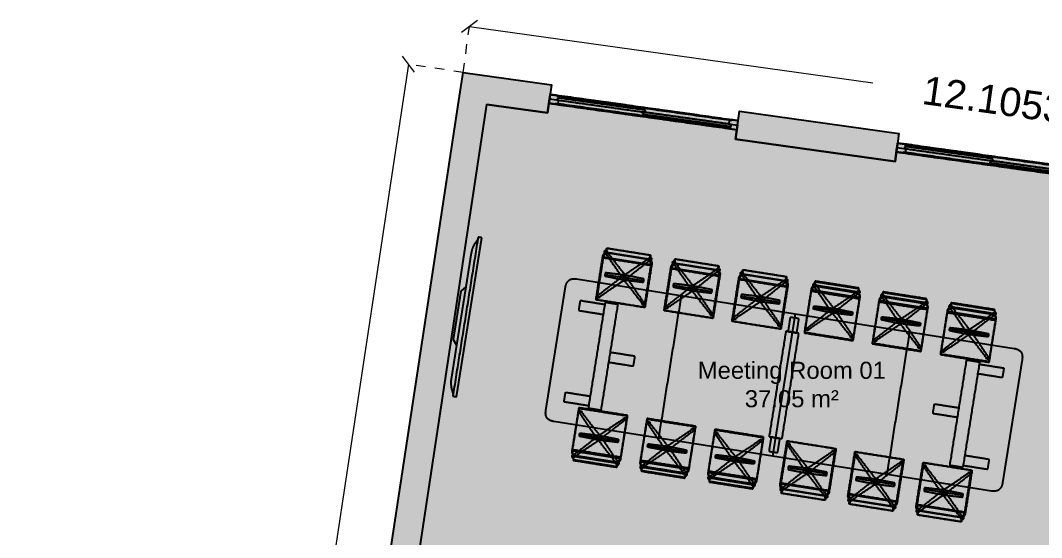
# Model space of a CAD drawing. Header units: metres. Extents: x -17 to 580, y -130 to 19.
# Drawn here: x 108.4 to 119.17, y -29.94 to -24.48 of the extents above; entities that cross this region are included whole.
import ezdxf

# ---------------------------------------------------------------- set-up
doc = ezdxf.new("R2010")
doc.units = ezdxf.units.M
for name, pattern in [('Grey Dimension_ExtLine', [0.0025, 0, -0.0025]), ('Office Zone 01', [0]), ('Style Black Lines_4', [0]), ('Style Border  Fill', [0]), ('Style Border  Transparent Fill', [0]), ('White wall 30cm', [0])]:
    doc.linetypes.add(name, pattern=pattern)
for name, color, linetype, true_color in [('Annotations', 7, 'Continuous', 0x7a8bf7), ('Imported blocks', 7, 'Continuous', 0x7a8bf7), ('Walls', 7, 'Continuous', 0xc7c7c7), ('Zones', 7, 'Continuous', 0x7a8bf7)]:
    doc.layers.add(name, color=color, linetype=linetype, true_color=true_color)
doc.styles.add('Default Tag', font='', dxfattribs={"height": 0.18})
doc.styles.add('Grey Dimension', font='', dxfattribs={"height": 0.3})
doc.styles.get('Default Tag').set_extended_font_data('arial')
doc.styles.get('Grey Dimension').set_extended_font_data('arial')
doc.dimstyles.new('Grey Dimension', dxfattribs={"dimtxt": 0.3, "dimasz": 0.15, "dimexe": 0, "dimexo": 0, "dimgap": 0.25, "dimtad": 0, "dimtih": 1, "dimtoh": 1, "dimdec": 6, "dimrnd": 1e-06, "dimzin": 0, "dimdsep": 46, "dimtxsty": 'Grey Dimension', "dimblk": 'OBLIQUE', "dimcen": 0.09, "dimadec": 0, "dimazin": 0, "dimtfac": 1, "dimtdec": 4, "dimtix": 1, "dimtofl": 0, "dimtmove": 2, "dimatfit": 3, "dimfxl": 1, "dimtolj": 1, "dimtzin": 0, "dimlwd": 5, "dimlwe": 5, "dimarcsym": 0})

# ---------------------------------------------------------------- blocks, each defined once
blk = doc.blocks.new('Sliding window 1500')
at = {"layer": 'Imported blocks', "transparency": 33554483}
h = blk.add_hatch(color=256, dxfattribs=at)
edge = h.paths.add_edge_path(flags=0)
edge.add_spline(control_points=[(-0.75, -0.0475), (0, -0.0475), (0.75, -0.0475)], knot_values=[0, 0, 0, 1, 1, 1], degree=2, periodic=0)
edge.add_spline(control_points=[(0.75, -0.0475), (0.75, 0), (0.75, 0.0475)], knot_values=[0, 0, 0, 1, 1, 1], degree=2, periodic=0)
edge.add_spline(control_points=[(0.75, 0.0475), (0, 0.0475), (-0.75, 0.0475)], knot_values=[0, 0, 0, 1, 1, 1], degree=2, periodic=0)
edge.add_spline(control_points=[(-0.75, 0.0475), (-0.75, 0), (-0.75, -0.0475)], knot_values=[0, 0, 0, 1, 1, 1], degree=2, periodic=0)
at = {"layer": 'Imported blocks'}
for points in [[(0.75, 0.0475), (0, 0.0475), (-0.75, 0.0475)], [(-0.75, 0.0475), (-0.75, 0), (-0.75, -0.0475)], [(-0.75, -0.0475), (-0.75, 0), (-0.75, 0.0475)], [(-0.75, 0.0475), (-0.7234, 0.0475), (-0.6968, 0.0475)], [(-0.6968, 0.0389), (-0.6968, 0.0432), (-0.6968, 0.0475)], [(-0.6968, 0.0475), (0.0016, 0.0475), (0.7001, 0.0475)], [(0.7001, 0.0389), (0.0016, 0.0389), (-0.6968, 0.0389)], [(0.0121, 0.0223), (-0.338, 0.0223), (-0.6882, 0.0223)], [(-0.6882, 0.0223), (-0.6882, 0.0112), (-0.6882, 0)], [(-0.6882, 0), (-0.338, 0), (0.0121, 0)], [(0.58, 0.0475), (-0.05, 0.0475), (-0.68, 0.0475)], [(0.58, 0.0475), (-0.05, 0.0475), (-0.68, 0.0475)], [(-0.68, 0.0389), (-0.68, 0.0306), (-0.68, 0.0223)], [(0.7001, 0), (0.3468, 0), (-0.0066, 0)], [(-0.0066, 0), (-0.0066, -0.0112), (-0.0066, -0.0223)], [(0.0121, 0), (0.0121, 0.0112), (0.0121, 0.0223)], [(0.68, 0.0389), (0.68, 0.0194), (0.68, 0)], [(0.75, 0.0475), (0.7234, 0.0475), (0.6968, 0.0475)], [(0.7001, 0.0475), (0.7001, 0.0432), (0.7001, 0.0389)], [(0.7001, -0.0223), (0.7001, -0.0112), (0.7001, 0)], [(0.75, -0.0475), (0.75, 0), (0.75, 0.0475)], [(0.75, -0.0475), (0.75, 0), (0.75, 0.0475)], [(-0.75, -0.0475), (0, -0.0475), (0.75, -0.0475)], [(-0.68, -0.0475), (-0.715, -0.0475), (-0.75, -0.0475)], [(0.7001, -0.0389), (0.0016, -0.0389), (-0.6968, -0.0389)], [(-0.6968, -0.0389), (-0.6968, -0.0432), (-0.6968, -0.0475)], [(-0.6968, -0.0475), (0.0016, -0.0475), (0.7001, -0.0475)], [(-0.68, 0), (-0.68, -0.0194), (-0.68, -0.0389)], [(0.58, -0.0475), (-0.05, -0.0475), (-0.68, -0.0475)], [(-0.0066, -0.0223), (0.3468, -0.0223), (0.7001, -0.0223)], [(0.68, -0.0223), (0.68, -0.0306), (0.68, -0.0389)], [(0.68, -0.0475), (0.715, -0.0475), (0.75, -0.0475)], [(0.7001, -0.0475), (0.7001, -0.0432), (0.7001, -0.0389)]]:
    blk.add_open_spline(points, degree=2, dxfattribs=at)
blk = doc.blocks.new('Eames soft pad')
at = {"layer": 'Imported blocks', "transparency": 33554483}
h = blk.add_hatch(color=256, dxfattribs=at)
edge = h.paths.add_edge_path(flags=0)
edge.add_spline(control_points=[(0.107, 0.629), (0.332, 0.629), (0.557, 0.629)], knot_values=[0, 0, 0, 1, 1, 1], degree=2, periodic=0)
edge.add_spline(control_points=[(0.557, 0.629), (0.567, 0.629), (0.567, 0.619)], knot_values=[0, 0, 0, 1, 1, 1], degree=2, periodic=0)
edge.add_spline(control_points=[(0.567, 0.619), (0.567, 0.614), (0.567, 0.608)], knot_values=[0, 0, 0, 1, 1, 1], degree=2, periodic=0)
edge.add_spline(control_points=[(0.567, 0.608), (0.567, 0.605), (0.567, 0.602)], knot_values=[0, 0, 0, 1, 1, 1], degree=2, periodic=0)
edge.add_spline(control_points=[(0.567, 0.602), (0.577, 0.602), (0.581, 0.593)], knot_values=[0, 0, 0, 1, 1, 1], degree=2, periodic=0)
edge.add_spline(control_points=[(0.581, 0.593), (0.585, 0.584), (0.578, 0.577)], knot_values=[0, 0, 0, 1, 1, 1], degree=2, periodic=0)
edge.add_spline(control_points=[(0.578, 0.577), (0.585, 0.563), (0.592, 0.548)], knot_values=[0, 0, 0, 1, 1, 1], degree=2, periodic=0)
edge.add_spline(control_points=[(0.592, 0.548), (0.593, 0.546), (0.593, 0.544)], knot_values=[0, 0, 0, 1, 1, 1], degree=2, periodic=0)
edge.add_spline(control_points=[(0.593, 0.544), (0.593, 0.534), (0.593, 0.523)], knot_values=[0, 0, 0, 1, 1, 1], degree=2, periodic=0)
edge.add_spline(control_points=[(0.593, 0.523), (0.593, 0.302), (0.593, 0.08)], knot_values=[0, 0, 0, 1, 1, 1], degree=2, periodic=0)
edge.add_spline(control_points=[(0.593, 0.08), (0.593, 0.07), (0.583, 0.07)], knot_values=[0, 0, 0, 1, 1, 1], degree=2, periodic=0)
edge.add_spline(control_points=[(0.583, 0.07), (0.332, 0.07), (0.08, 0.07)], knot_values=[0, 0, 0, 1, 1, 1], degree=2, periodic=0)
edge.add_spline(control_points=[(0.08, 0.07), (0.07, 0.07), (0.07, 0.08)], knot_values=[0, 0, 0, 1, 1, 1], degree=2, periodic=0)
edge.add_spline(control_points=[(0.07, 0.08), (0.07, 0.302), (0.07, 0.523)], knot_values=[0, 0, 0, 1, 1, 1], degree=2, periodic=0)
edge.add_spline(control_points=[(0.07, 0.523), (0.07, 0.534), (0.07, 0.544)], knot_values=[0, 0, 0, 1, 1, 1], degree=2, periodic=0)
edge.add_spline(control_points=[(0.07, 0.544), (0.07, 0.546), (0.071, 0.548)], knot_values=[0, 0, 0, 1, 1, 1], degree=2, periodic=0)
edge.add_spline(control_points=[(0.071, 0.548), (0.078, 0.562), (0.085, 0.576)], knot_values=[0, 0, 0, 1, 1, 1], degree=2, periodic=0)
edge.add_spline(control_points=[(0.085, 0.576), (0.075, 0.583), (0.08, 0.593)], knot_values=[0, 0, 0, 1, 1, 1], degree=2, periodic=0)
edge.add_spline(control_points=[(0.08, 0.593), (0.084, 0.604), (0.096, 0.602)], knot_values=[0, 0, 0, 1, 1, 1], degree=2, periodic=0)
edge.add_spline(control_points=[(0.096, 0.602), (0.096, 0.605), (0.097, 0.608)], knot_values=[0, 0, 0, 1, 1, 1], degree=2, periodic=0)
edge.add_spline(control_points=[(0.097, 0.608), (0.097, 0.614), (0.097, 0.619)], knot_values=[0, 0, 0, 1, 1, 1], degree=2, periodic=0)
edge.add_spline(control_points=[(0.097, 0.619), (0.097, 0.629), (0.107, 0.629)], knot_values=[0, 0, 0, 1, 1, 1], degree=2, periodic=0)
at = {"layer": 'Imported blocks', "linetype": 'Style Black Lines_4'}
blk.add_lwpolyline([(0.593, 0.523), (0.07, 0.523)], dxfattribs=at)
at = {"layer": 'Imported blocks'}
for points, degree in [([(0.07, 0.544), (0.07, 0.546), (0.071, 0.548)], 2), ([(0.07, 0.523), (0.07, 0.534), (0.07, 0.544)], 2), ([(0.071, 0.548), (0.078, 0.562), (0.085, 0.576)], 2), ([(0.085, 0.576), (0.075, 0.583), (0.08, 0.593)], 2), ([(0.08, 0.542), (0.078, 0.538), (0.081, 0.533)], 2), ([(0.08, 0.593), (0.084, 0.604), (0.096, 0.602)], 2), ([(0.091, 0.572), (0.085, 0.557), (0.08, 0.542)], 2), ([(0.085, 0.592), (0.081, 0.586), (0.086, 0.581)], 2), ([(0.095, 0.597), (0.088, 0.599), (0.085, 0.592)], 2), ([(0.085, 0.576), (0.09, 0.586), (0.095, 0.597)], 2), ([(0.085, 0.576), (0.089, 0.573), (0.093, 0.573)], 2), ([(0.086, 0.581), (0.086, 0.58), (0.087, 0.58)], 2), ([(0.087, 0.58), (0.191, 0.469), (0.295, 0.358)], 2), ([(0.1, 0.578), (0.093, 0.578), (0.091, 0.572)], 2), ([(0.095, 0.597), (0.096, 0.599), (0.096, 0.602)], 2), ([(0.1, 0.595), (0.098, 0.597), (0.095, 0.597)], 2), ([(0.096, 0.602), (0.096, 0.605), (0.097, 0.608)], 2), ([(0.108, 0.588), (0.108, 0.6), (0.096, 0.602)], 2), ([(0.097, 0.619), (0.097, 0.629), (0.107, 0.629)], 2), ([(0.097, 0.608), (0.097, 0.614), (0.097, 0.619)], 2), ([(0.109, 0.624), (0.099, 0.624), (0.099, 0.614)], 2), ([(0.099, 0.614), (0.099, 0.604), (0.099, 0.594)], 2), ([(0.099, 0.594), (0.099, 0.584), (0.109, 0.584)], 2), ([(0.324, 0.386), (0.212, 0.49), (0.1, 0.595)], 2), ([(0.33, 0.578), (0.215, 0.578), (0.1, 0.578)], 2), ([(0.107, 0.629), (0.332, 0.629), (0.557, 0.629)], 2), ([(0.331, 0.624), (0.22, 0.624), (0.109, 0.624)], 2), ([(0.109, 0.584), (0.22, 0.584), (0.331, 0.584)], 2), ([(0.56, 0.578), (0.445, 0.578), (0.33, 0.578)], 2), ([(0.553, 0.624), (0.442, 0.624), (0.331, 0.624)], 2), ([(0.331, 0.584), (0.442, 0.584), (0.553, 0.584)], 2), ([(0.561, 0.595), (0.449, 0.49), (0.338, 0.386)], 2), ([(0.366, 0.357), (0.47, 0.469), (0.575, 0.581)], 2), ([(0.563, 0.614), (0.563, 0.624), (0.553, 0.624)], 2), ([(0.567, 0.602), (0.553, 0.602), (0.553, 0.587)], 2), ([(0.553, 0.584), (0.563, 0.584), (0.563, 0.594)], 2), ([(0.557, 0.629), (0.567, 0.629), (0.567, 0.619)], 2), ([(0.57, 0.572), (0.567, 0.578), (0.56, 0.578)], 2), ([(0.568, 0.597), (0.564, 0.598), (0.561, 0.595)], 2), ([(0.563, 0.594), (0.563, 0.604), (0.563, 0.614)], 2), ([(0.567, 0.619), (0.567, 0.614), (0.567, 0.608)], 2), ([(0.567, 0.608), (0.567, 0.605), (0.567, 0.602)], 2), ([(0.567, 0.602), (0.577, 0.602), (0.581, 0.593)], 2), ([(0.567, 0.602), (0.568, 0.6), (0.568, 0.597)], 2), ([(0.567, 0.573), (0.573, 0.573), (0.578, 0.577)], 2), ([(0.576, 0.592), (0.574, 0.597), (0.568, 0.597)], 2), ([(0.568, 0.597), (0.573, 0.587), (0.578, 0.577)], 2), ([(0.581, 0.542), (0.575, 0.557), (0.57, 0.572)], 2), ([(0.575, 0.581), (0.575, 0.581), (0.576, 0.582)], 2), ([(0.576, 0.582), (0.579, 0.587), (0.576, 0.592)], 2), ([(0.581, 0.593), (0.585, 0.584), (0.578, 0.577)], 2), ([(0.578, 0.577), (0.585, 0.563), (0.592, 0.548)], 2), ([(0.58, 0.533), (0.583, 0.538), (0.581, 0.542)], 2), ([(0.592, 0.548), (0.593, 0.546), (0.593, 0.544)], 2), ([(0.593, 0.544), (0.593, 0.534), (0.593, 0.523)], 2), ([(0.07, 0.08), (0.07, 0.302), (0.07, 0.523)], 2), ([(0.086, 0.518), (0.076, 0.518), (0.076, 0.508)], 2), ([(0.076, 0.508), (0.076, 0.297), (0.076, 0.086)], 2), ([(0.081, 0.533), (0.084, 0.529), (0.089, 0.529)], 2), ([(0.577, 0.518), (0.332, 0.518), (0.086, 0.518)], 2), ([(0.089, 0.529), (0.21, 0.529), (0.33, 0.529)], 2), ([(0.33, 0.529), (0.451, 0.529), (0.572, 0.529)], 2), ([(0.572, 0.529), (0.577, 0.529), (0.58, 0.533)], 2), ([(0.587, 0.508), (0.587, 0.518), (0.577, 0.518)], 2), ([(0.587, 0.086), (0.587, 0.297), (0.587, 0.508)], 2), ([(0.593, 0.523), (0.593, 0.302), (0.593, 0.08)], 2), ([(0.295, 0.344), (0.19, 0.232), (0.086, 0.12)], 2), ([(0.132, 0.368), (0.123, 0.368), (0.123, 0.358)], 2), ([(0.123, 0.358), (0.123, 0.35), (0.123, 0.343)], 2), ([(0.123, 0.35), (0.33, 0.35), (0.537, 0.35)], 2), ([(0.123, 0.343), (0.123, 0.333), (0.132, 0.333)], 2), ([(0.33, 0.375), (0.231, 0.372), (0.132, 0.368)], 2), ([(0.132, 0.333), (0.231, 0.329), (0.33, 0.326)], 2), ([(0.295, 0.358), (0.301, 0.351), (0.295, 0.344)], 2), ([(0.33, 0.37), (0.319, 0.37), (0.31, 0.362), (0.31, 0.35)], 3), ([(0.31, 0.35), (0.31, 0.339), (0.319, 0.33), (0.33, 0.33)], 3), ([(0.33, 0.368), (0.32, 0.368), (0.312, 0.361), (0.312, 0.35)], 3), ([(0.312, 0.35), (0.312, 0.34), (0.32, 0.332), (0.33, 0.332)], 3), ([(0.33, 0.365), (0.322, 0.365), (0.315, 0.359), (0.315, 0.35)], 3), ([(0.315, 0.35), (0.315, 0.342), (0.322, 0.335), (0.33, 0.335)], 3), ([(0.338, 0.386), (0.331, 0.38), (0.324, 0.386)], 2), ([(0.331, 0.375), (0.33, 0.375), (0.33, 0.375)], 2), ([(0.35, 0.35), (0.35, 0.362), (0.342, 0.37), (0.33, 0.37)], 3), ([(0.348, 0.35), (0.348, 0.361), (0.341, 0.368), (0.33, 0.368)], 3), ([(0.345, 0.35), (0.345, 0.359), (0.339, 0.365), (0.33, 0.365)], 3), ([(0.33, 0.33), (0.342, 0.33), (0.35, 0.339), (0.35, 0.35)], 3), ([(0.33, 0.335), (0.339, 0.335), (0.345, 0.342), (0.345, 0.35)], 3), ([(0.33, 0.332), (0.341, 0.332), (0.348, 0.34), (0.348, 0.35)], 3), ([(0.33, 0.326), (0.33, 0.326), (0.331, 0.326)], 2), ([(0.529, 0.368), (0.43, 0.372), (0.331, 0.375)], 2), ([(0.331, 0.326), (0.43, 0.329), (0.529, 0.333)], 2), ([(0.366, 0.343), (0.359, 0.35), (0.366, 0.357)], 2), ([(0.575, 0.12), (0.47, 0.232), (0.366, 0.343)], 2), ([(0.537, 0.358), (0.537, 0.368), (0.529, 0.368)], 2), ([(0.529, 0.333), (0.537, 0.333), (0.537, 0.343)], 2), ([(0.537, 0.343), (0.537, 0.35), (0.537, 0.358)], 2), ([(0.1, 0.106), (0.212, 0.211), (0.323, 0.315)], 2), ([(0.323, 0.315), (0.33, 0.321), (0.337, 0.315)], 2), ([(0.337, 0.315), (0.449, 0.211), (0.561, 0.106)], 2), ([(0.08, 0.119), (0.077, 0.113), (0.079, 0.107), (0.083, 0.103)], 3), ([(0.093, 0.128), (0.087, 0.128), (0.082, 0.125), (0.08, 0.119)], 3), ([(0.086, 0.12), (0.079, 0.113), (0.086, 0.106)], 2), ([(0.099, 0.1), (0.105, 0.102), (0.108, 0.107), (0.108, 0.113)], 3), ([(0.553, 0.113), (0.553, 0.107), (0.556, 0.102), (0.562, 0.1)], 3), ([(0.581, 0.119), (0.579, 0.125), (0.573, 0.128), (0.567, 0.128)], 3), ([(0.574, 0.106), (0.581, 0.113), (0.575, 0.12)], 2), ([(0.578, 0.103), (0.582, 0.107), (0.583, 0.113), (0.581, 0.119)], 3), ([(0.08, 0.07), (0.07, 0.07), (0.07, 0.08)], 2), ([(0.076, 0.086), (0.076, 0.076), (0.086, 0.076)], 2), ([(0.583, 0.07), (0.332, 0.07), (0.08, 0.07)], 2), ([(0.083, 0.103), (0.087, 0.099), (0.093, 0.098), (0.099, 0.1)], 3), ([(0.086, 0.106), (0.093, 0.1), (0.1, 0.106)], 2), ([(0.086, 0.076), (0.332, 0.076), (0.577, 0.076)], 2), ([(0.561, 0.106), (0.568, 0.1), (0.574, 0.106)], 2), ([(0.562, 0.1), (0.567, 0.098), (0.573, 0.099), (0.578, 0.103)], 3), ([(0.577, 0.076), (0.587, 0.076), (0.587, 0.086)], 2), ([(0.593, 0.08), (0.593, 0.07), (0.583, 0.07)], 2)]:
    blk.add_open_spline(points, degree=degree, dxfattribs=at)
blk = doc.blocks.new('Rockwell unscripted')
at = {"layer": 'Imported blocks', "transparency": 33554483}
h = blk.add_hatch(color=256, dxfattribs=at)
edge = h.paths.add_edge_path(flags=0)
edge.add_spline(control_points=[(4.997, 0.222), (4.997, 0.12), (4.895, 0.12)], knot_values=[0, 0, 0, 1, 1, 1], degree=2, periodic=0)
edge.add_line((4.895, 0.12), (2.558, 0.12))
edge.add_line((2.558, 0.12), (0.222, 0.12))
edge.add_spline(control_points=[(0.222, 0.12), (0.12, 0.12), (0.12, 0.222)], knot_values=[0, 0, 0, 1, 1, 1], degree=2, periodic=0)
edge.add_line((0.12, 0.222), (0.12, 1.542))
edge.add_spline(control_points=[(0.12, 1.542), (0.12, 1.644), (0.222, 1.644)], knot_values=[0, 0, 0, 1, 1, 1], degree=2, periodic=0)
edge.add_line((0.222, 1.644), (2.558, 1.644))
edge.add_line((2.558, 1.644), (4.895, 1.644))
edge.add_spline(control_points=[(4.895, 1.644), (4.997, 1.644), (4.997, 1.542)], knot_values=[0, 0, 0, 1, 1, 1], degree=2, periodic=0)
edge.add_line((4.997, 1.542), (4.997, 0.222))
at = {"layer": 'Imported blocks', "linetype": 'Style Border  Transparent Fill'}
for points in [[(0.222, 1.644), (2.558, 1.644), (4.895, 1.644)], [(0.12, 0.222), (0.12, 1.542)], [(4.997, 1.542), (4.997, 0.222)], [(4.895, 0.12), (2.558, 0.12), (0.222, 0.12)]]:
    blk.add_lwpolyline(points, dxfattribs=at)
at = {"layer": 'Imported blocks', "linetype": 'Style Black Lines_4'}
for points in [[(2.558, 1.644), (2.558, 0.882)], [(2.558, 0.882), (2.558, 0.12)], [(2.558, 0.882), (2.558, 0.12)]]:
    blk.add_lwpolyline(points, dxfattribs=at)
at = {"layer": 'Imported blocks'}
for points in [[(0.12, 1.542), (0.12, 1.644), (0.222, 1.644)], [(1.339, 1.644), (1.339, 0.882), (1.339, 0.12)], [(3.778, 1.644), (3.778, 0.882), (3.778, 0.12)], [(4.895, 1.644), (4.997, 1.644), (4.997, 1.542)], [(2.521, 1.598), (2.511, 1.598), (2.511, 1.588)], [(2.511, 1.588), (2.511, 1.517), (2.511, 1.446)], [(2.558, 1.598), (2.54, 1.598), (2.521, 1.598)], [(2.595, 1.598), (2.577, 1.598), (2.558, 1.598)], [(2.605, 1.588), (2.605, 1.598), (2.595, 1.598)], [(2.605, 1.446), (2.605, 1.517), (2.605, 1.588)], [(0.305, 1.423), (0.295, 1.423), (0.295, 1.413)], [(0.295, 1.413), (0.295, 1.371), (0.295, 1.329)], [(0.558, 1.423), (0.432, 1.423), (0.305, 1.423)], [(0.568, 1.446), (0.558, 1.446), (0.558, 1.436)], [(0.558, 1.436), (0.558, 0.882), (0.558, 0.328)], [(0.686, 1.446), (0.627, 1.446), (0.568, 1.446)], [(0.696, 1.436), (0.696, 1.446), (0.686, 1.446)], [(0.696, 0.328), (0.696, 0.882), (0.696, 1.436)], [(2.499, 1.446), (2.489, 1.446), (2.489, 1.436)], [(2.489, 1.436), (2.489, 0.882), (2.489, 0.328)], [(2.558, 1.446), (2.529, 1.446), (2.499, 1.446)], [(2.511, 1.446), (2.535, 1.446), (2.558, 1.446)], [(2.617, 1.446), (2.588, 1.446), (2.558, 1.446)], [(2.558, 1.446), (2.582, 1.446), (2.605, 1.446)], [(2.627, 1.436), (2.627, 1.446), (2.617, 1.446)], [(2.627, 0.328), (2.627, 0.882), (2.627, 1.436)], [(4.42, 1.436), (4.42, 1.446), (4.43, 1.446)], [(4.42, 0.328), (4.42, 0.882), (4.42, 1.436)], [(4.43, 1.446), (4.489, 1.446), (4.548, 1.446)], [(4.548, 1.446), (4.558, 1.446), (4.558, 1.436)], [(4.558, 1.436), (4.558, 0.882), (4.558, 0.328)], [(4.558, 1.423), (4.685, 1.423), (4.811, 1.423)], [(4.811, 1.423), (4.821, 1.423), (4.821, 1.413)], [(4.821, 1.413), (4.821, 1.371), (4.821, 1.329)], [(0.295, 1.329), (0.295, 1.319), (0.305, 1.319)], [(0.305, 1.319), (0.432, 1.319), (0.558, 1.319)], [(4.811, 1.319), (4.685, 1.319), (4.558, 1.319)], [(4.821, 1.329), (4.821, 1.319), (4.811, 1.319)], [(0.949, 0.934), (0.823, 0.934), (0.696, 0.934)], [(0.959, 0.924), (0.959, 0.934), (0.949, 0.934)], [(0.959, 0.84), (0.959, 0.882), (0.959, 0.924)], [(4.157, 0.924), (4.157, 0.934), (4.167, 0.934)], [(4.157, 0.84), (4.157, 0.882), (4.157, 0.924)], [(4.167, 0.934), (4.294, 0.934), (4.42, 0.934)], [(0.696, 0.83), (0.823, 0.83), (0.949, 0.83)], [(0.949, 0.83), (0.959, 0.83), (0.959, 0.84)], [(4.167, 0.83), (4.157, 0.83), (4.157, 0.84)], [(4.42, 0.83), (4.294, 0.83), (4.167, 0.83)], [(0.295, 0.435), (0.295, 0.445), (0.305, 0.445)], [(0.295, 0.351), (0.295, 0.393), (0.295, 0.435)], [(0.305, 0.445), (0.432, 0.445), (0.558, 0.445)], [(4.811, 0.445), (4.685, 0.445), (4.558, 0.445)], [(4.821, 0.435), (4.821, 0.445), (4.811, 0.445)], [(4.821, 0.351), (4.821, 0.393), (4.821, 0.435)], [(0.305, 0.341), (0.295, 0.341), (0.295, 0.351)], [(0.558, 0.341), (0.432, 0.341), (0.305, 0.341)], [(0.558, 0.328), (0.558, 0.318), (0.568, 0.318)], [(0.686, 0.318), (0.696, 0.318), (0.696, 0.328)], [(2.489, 0.328), (2.489, 0.318), (2.499, 0.318)], [(2.617, 0.318), (2.627, 0.318), (2.627, 0.328)], [(4.43, 0.318), (4.42, 0.318), (4.42, 0.328)], [(4.558, 0.328), (4.558, 0.318), (4.548, 0.318)], [(4.558, 0.341), (4.685, 0.341), (4.811, 0.341)], [(4.811, 0.341), (4.821, 0.341), (4.821, 0.351)], [(0.222, 0.12), (0.12, 0.12), (0.12, 0.222)], [(0.568, 0.318), (0.627, 0.318), (0.686, 0.318)], [(2.499, 0.318), (2.529, 0.318), (2.558, 0.318)], [(2.558, 0.318), (2.535, 0.318), (2.511, 0.318)], [(2.511, 0.318), (2.511, 0.247), (2.511, 0.176)], [(2.605, 0.318), (2.582, 0.318), (2.558, 0.318)], [(2.558, 0.318), (2.588, 0.318), (2.617, 0.318)], [(2.605, 0.176), (2.605, 0.247), (2.605, 0.318)], [(4.548, 0.318), (4.489, 0.318), (4.43, 0.318)], [(4.997, 0.222), (4.997, 0.12), (4.895, 0.12)], [(2.511, 0.176), (2.511, 0.166), (2.521, 0.166)], [(2.521, 0.166), (2.54, 0.166), (2.558, 0.166)], [(2.558, 0.166), (2.577, 0.166), (2.595, 0.166)], [(2.595, 0.166), (2.605, 0.166), (2.605, 0.176)]]:
    blk.add_open_spline(points, degree=2, dxfattribs=at)
blk = doc.blocks.new('Rockwell unscripted 12 seater desk')
at = {"layer": 'Imported blocks'}
for name, p in [('Eames soft pad', (0.388, 3.064)), ('Eames soft pad', (1.116, 3.064)), ('Eames soft pad', (1.841, 3.064)), ('Rockwell unscripted', (0, 1.676))]:
    blk.add_blockref(name, p, dxfattribs=at)
at = {"layer": 'Imported blocks', "xscale": -1}
for p in [(3.276, 3.064), (4.001, 3.064), (4.729, 3.064)]:
    blk.add_blockref('Eames soft pad', p, dxfattribs=at)
at = {"layer": 'Imported blocks', "xscale": -1, "rotation": 180}
for p in [(0.388, 2.052), (1.116, 2.052), (1.841, 2.052)]:
    blk.add_blockref('Eames soft pad', p, dxfattribs=at)
at = {"layer": 'Imported blocks', "rotation": 180}
for p in [(3.276, 2.052), (4.001, 2.052), (4.729, 2.052)]:
    blk.add_blockref('Eames soft pad', p, dxfattribs=at)
blk = doc.blocks.new('_Oblique')
at = {"color": 0, "linetype": 'ByBlock', "lineweight": -2}
blk.add_line((-0.5, -0.5), (0.5, 0.5), dxfattribs=at)
blk = doc.blocks.new('*D219')
at = {"layer": 'Annotations', "color": 0, "lineweight": 5}
for p, q in [((112.497, -24.938), (111.109, -34.122)), ((109.189, -46.824), (110.577, -37.639))]:
    blk.add_line(p, q, dxfattribs=at)
at = {"layer": 'Annotations', "color": 0, "linetype": 'Grey Dimension_ExtLine', "lineweight": 5}
for p, q in [((113.071, -25.025), (112.497, -24.938)), ((109.763, -46.91), (109.189, -46.824))]:
    blk.add_line(p, q, dxfattribs=at)
at = {"layer": 'Defpoints', "color": 0}
for p in [(112.497, -24.938), (113.071, -25.025), (109.763, -46.91)]:
    blk.add_point(p, dxfattribs=at)
at = {"layer": 'Annotations', "color": 0, "lineweight": 5, "xscale": 0.15, "yscale": 0.15, "zscale": 0.15}
for p, rotation in [((112.497, -24.938), 81.4058688877807), ((109.189, -46.824), 261.4058688877807)]:
    blk.add_blockref('_Oblique', p, dxfattribs=dict(at, rotation=rotation))
at = {"layer": 'Annotations', "color": 0, "insert": (110.843, -35.881), "char_height": 0.3, "attachment_point": 5, "rotation": 81.4059, "style": 'Grey Dimension'}
blk.add_mtext('\\A1;22.134050 m', dxfattribs=at)
blk = doc.blocks.new('*D247')
at = {"layer": 'Annotations', "color": 0, "linetype": 'Grey Dimension_ExtLine', "lineweight": 5}
for p, q in [((113.071, -25.025), (113.139, -24.539)), ((125.059, -26.704), (125.127, -26.219))]:
    blk.add_line(p, q, dxfattribs=at)
at = {"layer": 'Annotations', "color": 0, "lineweight": 5}
for p, q in [((113.139, -24.539), (117.393, -25.135)), ((125.127, -26.219), (120.873, -25.623))]:
    blk.add_line(p, q, dxfattribs=at)
at = {"layer": 'Defpoints', "color": 0}
for p in [(113.071, -25.025), (125.127, -26.219), (125.059, -26.704)]:
    blk.add_point(p, dxfattribs=at)
at = {"layer": 'Annotations', "color": 0, "lineweight": 5, "xscale": 0.15, "yscale": 0.15, "zscale": 0.15}
for p, rotation in [((113.139, -24.539), 172.0255625805016), ((125.127, -26.219), 352.0255625805016)]:
    blk.add_blockref('_Oblique', p, dxfattribs=dict(at, rotation=rotation))
at = {"layer": 'Annotations', "color": 0, "insert": (119.133, -25.379), "char_height": 0.3, "attachment_point": 5, "rotation": 352.0256, "style": 'Grey Dimension'}
blk.add_mtext('\\A1;12.105311 m', dxfattribs=at)
blk = doc.blocks.new('TV unit wallmounted')
at = {"layer": 'Imported blocks', "transparency": 33554483}
h = blk.add_hatch(color=256, dxfattribs=at)
edge = h.paths.add_edge_path(flags=0)
edge.add_line((0.2026, 0.0146), (0.1676, 0.0478))
edge.add_line((0.1676, 0.0478), (-0.1676, 0.0478))
edge.add_line((-0.1676, 0.0478), (-0.2026, 0.0146))
edge.add_line((-0.2026, 0.0146), (-0.4379, 0.0146))
edge.add_spline(control_points=[(-0.4379, 0.0146), (-0.4851, 0.0146), (-0.5354, -0.0181)], knot_values=[0, 0, 0, 1, 1, 1], degree=2, periodic=0)
edge.add_spline(control_points=[(-0.5354, -0.0181), (-0.5427, -0.0181), (-0.55, -0.0181)], knot_values=[0, 0, 0, 1, 1, 1], degree=2, periodic=0)
edge.add_spline(control_points=[(-0.55, -0.0181), (-0.55, -0.033), (-0.55, -0.0478)], knot_values=[0, 0, 0, 1, 1, 1], degree=2, periodic=0)
edge.add_line((-0.55, -0.0478), (0.55, -0.0478))
edge.add_spline(control_points=[(0.55, -0.0478), (0.55, -0.033), (0.55, -0.0181)], knot_values=[0, 0, 0, 1, 1, 1], degree=2, periodic=0)
edge.add_spline(control_points=[(0.55, -0.0181), (0.5427, -0.0181), (0.5354, -0.0181)], knot_values=[0, 0, 0, 1, 1, 1], degree=2, periodic=0)
edge.add_spline(control_points=[(0.5354, -0.0181), (0.4851, 0.0146), (0.4379, 0.0146)], knot_values=[0, 0, 0, 1, 1, 1], degree=2, periodic=0)
edge.add_line((0.4379, 0.0146), (0.2026, 0.0146))
at = {"layer": 'Imported blocks', "linetype": 'Style Border  Fill'}
for points in [[(0.2026, 0.0146), (0.1676, 0.0478), (-0.1676, 0.0478), (-0.2026, 0.0146), (-0.4379, 0.0146)], [(0.4379, 0.0146), (0.2026, 0.0146)], [(-0.55, -0.0478), (0.55, -0.0478)]]:
    blk.add_lwpolyline(points, dxfattribs=at)
at = {"layer": 'Imported blocks', "linetype": 'Style Black Lines_4'}
blk.add_lwpolyline([(0.2026, 0.0146), (-0.2026, 0.0146)], dxfattribs=at)
at = {"layer": 'Imported blocks'}
for points in [[(-0.4379, 0.0146), (-0.4851, 0.0146), (-0.5354, -0.0181)], [(0.5354, -0.0181), (0.4851, 0.0146), (0.4379, 0.0146)], [(-0.5354, -0.0181), (-0.5427, -0.0181), (-0.55, -0.0181)], [(-0.55, -0.0181), (-0.55, -0.033), (-0.55, -0.0478)], [(0.5354, -0.0181), (0, -0.0181), (-0.5354, -0.0181)], [(0.55, -0.0181), (0.5427, -0.0181), (0.5354, -0.0181)], [(0.55, -0.0478), (0.55, -0.033), (0.55, -0.0181)]]:
    blk.add_open_spline(points, degree=2, dxfattribs=at)

msp = doc.modelspace()

# ---------------------------------------------------------------- hatches: boundary and pattern name
at = {"layer": 'Walls', "transparency": 33554483}
h = msp.add_hatch(color=256, dxfattribs=at)
h.paths.add_polyline_path([(113.0260335, -25.3214424), (113.0708663, -25.0247936), (114.0045162, -25.1555847), (113.9628968, -25.4526838), (113.3231499, -25.3630642), (113.0260335, -25.3214424)], flags=0)
h.paths.add_polyline_path([(115.945562, -25.7304272), (115.9871814, -25.4333282), (117.6690525, -25.6689346), (117.6274331, -25.9660336), (115.945562, -25.7304272)], flags=0)
h.paths.add_polyline_path([(119.6114938, -26.2439726), (119.6531131, -25.9468735), (120.5167726, -26.06786), (120.4719397, -26.3645089), (119.6114938, -26.2439726)], flags=0)
h.paths.add_polyline_path([(120.6204979, -26.3853198), (120.6653308, -26.088671), (121.8094806, -26.2489502), (121.7678613, -26.5460492), (120.6204979, -26.3853198)], flags=0)
h.paths.add_polyline_path([(123.7519219, -26.8239882), (123.7935413, -26.5268891), (125.0591193, -26.7041788), (125.0142864, -27.0008276), (124.71717, -26.9592058), (123.7519219, -26.8239882)], flags=0)
h = msp.add_hatch(color=256, dxfattribs=at)
h.paths.add_polyline_path([(108.4021954, -55.9163425), (108.6988269, -55.9611727), (108.7436571, -55.6645412), (109.5287655, -50.4696546), (109.232134, -50.4248244), (109.20921, -50.5765078), (108.4021954, -55.9163425)], flags=0)
h.paths.add_polyline_path([(109.2545491, -50.2765087), (109.3893356, -49.384657), (109.6859671, -49.4294873), (109.5511806, -50.3213389), (109.2545491, -50.2765087)], flags=0)
h.paths.add_polyline_path([(109.6284268, -47.8026439), (109.7179436, -47.2103314), (110.021366, -47.2102278), (109.9250583, -47.8474741), (109.6284268, -47.8026439)], flags=0)
h.paths.add_polyline_path([(109.7632852, -46.9103159), (109.927964, -45.8206736), (110.2245955, -45.8655038), (110.0667076, -46.9102123), (109.7632852, -46.9103159)], flags=0)
h.paths.add_polyline_path([(110.1521151, -44.337516), (110.29138, -43.4160312), (110.5880115, -43.4608614), (110.4487466, -44.3823463), (110.1521151, -44.337516)], flags=0)
h.paths.add_polyline_path([(110.5155311, -41.9328737), (110.6024603, -41.3576828), (110.8990918, -41.402513), (110.8121626, -41.9777039), (110.5155311, -41.9328737)], flags=0)
h.paths.add_polyline_path([(110.6248754, -41.209367), (110.7534432, -40.3586628), (111.0500747, -40.403493), (110.9215069, -41.2541972), (110.6248754, -41.209367)], flags=0)
h.paths.add_polyline_path([(110.9775943, -38.8755053), (111.1530478, -37.7145685), (111.4496793, -37.7593988), (111.2742258, -38.9203355), (110.9775943, -38.8755053)], flags=0)
h.paths.add_polyline_path([(111.3771989, -36.231411), (111.4523735, -35.7339975), (111.749005, -35.7788277), (111.6738304, -36.2762412), (111.3771989, -36.231411)], flags=0)
h.paths.add_polyline_path([(111.4747886, -35.5856817), (111.5837132, -34.8649521), (111.8803447, -34.9097823), (111.7714201, -35.6305119), (111.4747886, -35.5856817)], flags=0)
h.paths.add_polyline_path([(111.8078643, -33.3817946), (111.9745575, -32.2788232), (112.271189, -32.3236535), (112.1044958, -33.4266248), (111.8078643, -33.3817946)], flags=0)
h.paths.add_polyline_path([(112.1987086, -30.7956657), (112.2567907, -30.4113495), (112.5534222, -30.4561797), (112.4953401, -30.8404959), (112.1987086, -30.7956657)], flags=0)
h.paths.add_polyline_path([(112.2792058, -30.2630337), (112.5758373, -30.307864), (113.3231499, -25.3630642), (113.0260335, -25.3214424), (112.2792058, -30.2630337)], flags=0)
at = {"layer": 'Zones', "transparency": 33554483}
msp.add_hatch(color=256, dxfattribs=at).paths.add_polyline_path([(112.5758373, -30.307864), (113.3231499, -25.3630642), (113.9628968, -25.4526838), (113.9837065, -25.3041343), (115.9663717, -25.5818777), (115.945562, -25.7304272), (117.6274331, -25.9660336), (117.6482428, -25.8174841), (119.6323034, -26.095423), (119.6114938, -26.2439726), (120.4719397, -26.3645089), (119.7129605, -31.3865046), (119.7049406, -31.3852925), (119.4269204, -31.3432751), (119.4157128, -31.4174329), (118.5259152, -31.2829569), (118.5371228, -31.2087991), (112.5758373, -30.307864)], flags=0)

# ---------------------------------------------------------------- linework, layer by layer
at = {"layer": 'Walls', "linetype": 'White wall 30cm'}
for points in [[(113.0260335, -25.3214424), (113.0708663, -25.0247936), (114.0045162, -25.1555847), (113.9628968, -25.4526838), (113.3231499, -25.3630642)], [(112.2792058, -30.2630337), (113.0260335, -25.3214424)], [(112.5758373, -30.307864), (113.3231499, -25.3630642)]]:
    msp.add_lwpolyline(points, dxfattribs=at)
msp.add_lwpolyline([(115.945562, -25.7304272), (115.9871814, -25.4333282), (117.6690525, -25.6689346), (117.6274331, -25.9660336), (115.945562, -25.7304272)], close=True, dxfattribs=at)
at = {"layer": 'Zones', "linetype": 'Office Zone 01'}
msp.add_lwpolyline([(112.5758373, -30.307864), (113.3231499, -25.3630642), (113.9628968, -25.4526838), (113.9837065, -25.3041343), (115.9663717, -25.5818777), (115.945562, -25.7304272), (117.6274331, -25.9660336), (117.6482428, -25.8174841), (119.6323034, -26.095423), (119.6114938, -26.2439726), (120.4719397, -26.3645089), (119.7129605, -31.3865046), (119.7049406, -31.3852925), (119.4269204, -31.3432751), (119.4157128, -31.4174329), (118.5259152, -31.2829569), (118.5371228, -31.2087991), (112.5758373, -30.307864)], close=True, dxfattribs=at)

# ---------------------------------------------------------------- block references
at = {"layer": 'Walls', "rotation": 352.0255625805016}
for p, xscale in [((114.9750391, -25.443006), 1.334683050901748), ((118.6402731, -25.9564536), 1.335622386281833)]:
    msp.add_blockref('Sliding window 1500', p, dxfattribs=dict(at, xscale=xscale))
at = {"layer": 'Walls', "xscale": 1.544486858322335, "yscale": 1.379638091698733, "rotation": 80.9689412729725}
msp.add_blockref('TV unit wallmounted', (113.071517, -27.5987587), dxfattribs=at)
at = {"layer": 'Walls', "rotation": 350.9702414283275}
msp.add_blockref('Rockwell unscripted 12 seater desk', (113.5280751, -30.4489197), dxfattribs=at)

# ---------------------------------------------------------------- texts
at = {"layer": 'Annotations', "insert": (116.5389898, -28.3203291), "char_height": 0.18, "width": 7.5, "attachment_point": 5, "style": 'Default Tag'}
msp.add_mtext('Meeting Room 01\\P37.05 m²', dxfattribs=at)

# ---------------------------------------------------------------- dimensions: what is measured, and where the dimension line sits
at = {"layer": 'Annotations'}
for p1, p2, distance, picture, middle, turn in [((113.0708663, -25.0247936), (125.0591193, -26.7041788), 0.4901227, '*D247', (119.1329881, -25.3791029), -7.97443742), ((109.7632852, -46.9103159), (113.0708663, -25.0247936), 0.5807258, '*D219', (110.8428705, -35.8807745), 81.40586889)]:
    dim = msp.add_aligned_dim(p1=p1, p2=p2, distance=distance, dimstyle='Grey Dimension', override={"dimpost": ' m'}, dxfattribs=at)
    dim.commit()
    dim.dimension.update_dxf_attribs({"geometry": picture, "text_midpoint": middle, "text_rotation": turn})

doc.saveas('drawing.dxf')
